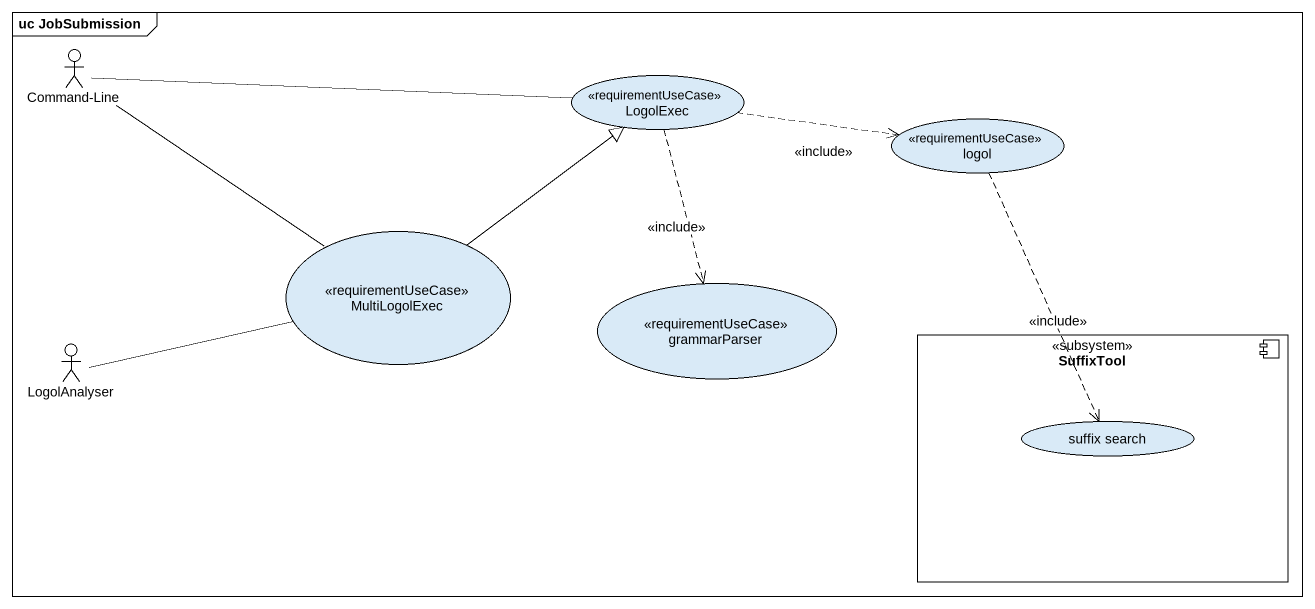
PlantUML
@startuml
mainframe uc JobSubmission
actor "Command-Line" as Command_Line
usecase LogolExec <<requirementUseCase>>
usecase logol <<requirementUseCase>>
usecase MultiLogolExec <<requirementUseCase>>
usecase grammarParser <<requirementUseCase>>
actor LogolAnalyser
component SuffixTool <<subsystem>> {
  usecase "suffix search" as suffix_search
}
Command_Line -right- LogolExec
Command_Line -- MultiLogolExec
LogolExec .right.> logol : <<include>>
LogolExec ..> grammarParser : <<include>>
logol ..> suffix_search : <<include>>
MultiLogolExec -up-|> LogolExec
LogolAnalyser -right- MultiLogolExec
@enduml
